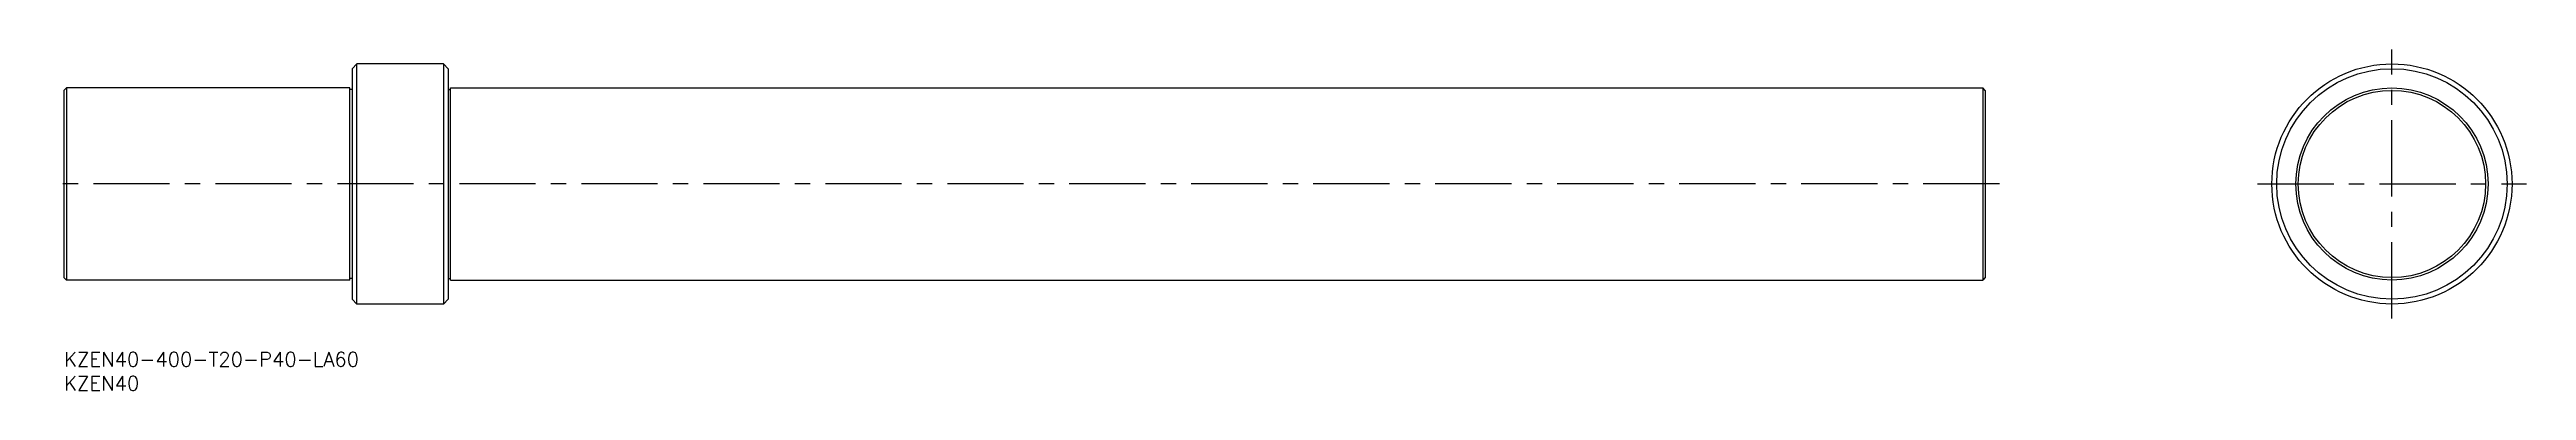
# Model space of a CAD drawing. Extents: x -3 to 513, y -8 to 63.
import ezdxf

# ---------------------------------------------------------------- set-up
doc = ezdxf.new("R2010")
doc.units = 0
doc.header["$LTSCALE"] = 0.5
doc.linetypes.add('CENTER', pattern=[50.8, 31.75, -6.35, 6.35, -6.35])
for name, color, linetype in [('MSM_CENTER', 1, 'CENTER'), ('MSM_CONTINUOUS', 7, 'CONTINUOUS'), ('MSM_PART_NUMBER', 7, 'CONTINUOUS')]:
    doc.layers.add(name, color=color, linetype=linetype)
doc.styles.get("Standard").update_dxf_attribs({"font": 'txt.shx', "height": 3, "bigfont": 'bigfont.shx'})

# ---------------------------------------------------------------- blocks, each defined once
blk = doc.blocks.new('*U7')
at = {"layer": 'MSM_PART_NUMBER'}
blk.add_text('KZEN40-400-T20-P40-LA60', height=3, dxfattribs=at).set_placement((0, -3))
blk = doc.blocks.new('*U8')
at = {"layer": 'MSM_PART_NUMBER'}
blk.add_text('KZEN40', height=3, dxfattribs=at).set_placement((0, -8))

msp = doc.modelspace()

# ---------------------------------------------------------------- linework, layer by layer
at = {"layer": 'MSM_CENTER'}
for p, q in [((484.7, 7), (484.7, 63)), ((403, 35), (-3, 35)), ((456.7, 35), (512.7, 35))]:
    msp.add_line(p, q, dxfattribs=at)
at = {"layer": 'MSM_CONTINUOUS'}
for p, q in [((61, 60), (60, 59)), ((60, 59), (60, 11)), ((79, 60), (61, 60)), ((61, 10), (61, 60)), ((79, 60), (80, 59)), ((79, 60), (79, 10)), ((80, 59), (80, 11)), ((0, 54.5), (0.5, 55)), ((0, 54.5), (0, 15.5)), ((59.5, 55), (0.5, 55)), ((0.5, 55), (0.5, 15)), ((59.5, 15), (59.5, 55)), ((60, 54.7), (59.5, 54.7)), ((80, 54.7), (80.5, 54.7)), ((80.5, 55), (399.5, 55)), ((80.5, 15), (80.5, 55)), ((399.5, 55), (399.5, 15)), ((400, 54.5), (399.5, 55)), ((400, 54.5), (400, 15.5)), ((0, 15.5), (0.5, 15)), ((400, 15.5), (399.5, 15)), ((59.5, 15), (0.5, 15)), ((60, 15.3), (59.5, 15.3)), ((61, 10), (60, 11)), ((79, 10), (80, 11)), ((80, 15.3), (80.5, 15.3)), ((80.5, 15), (399.5, 15)), ((79, 10), (61, 10))]:
    msp.add_line(p, q, dxfattribs=at)
for radius in [25, 24, 20, 19.5]:
    msp.add_circle((484.7, 35), radius, dxfattribs=at)

# ---------------------------------------------------------------- block references
for name in ['*U7', '*U8']:
    msp.add_blockref(name, (0, 0), dxfattribs=at)

doc.saveas('drawing.dxf')
